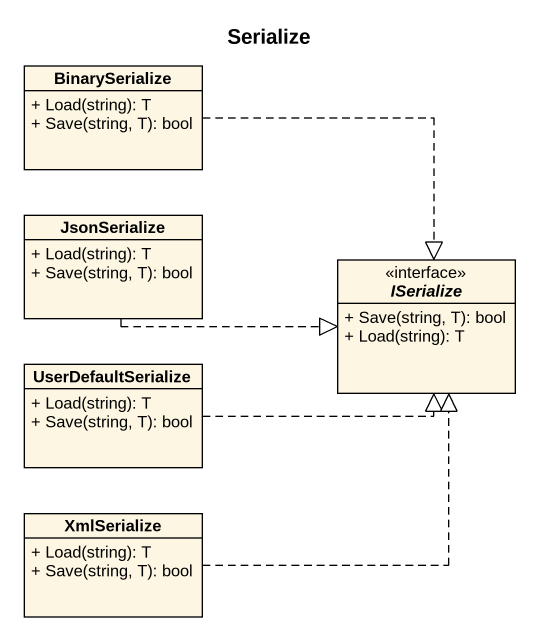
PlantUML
@startuml
title Serialize
hide circle
hide empty members
skinparam classAttributeIconSize 0
class BinarySerialize {
  + Load(string): T
  + Save(string, T): bool
}
class JsonSerialize {
  + Load(string): T
  + Save(string, T): bool
}
interface ISerialize {
  + Save(string, T): bool
  + Load(string): T
}
class UserDefaultSerialize {
  + Load(string): T
  + Save(string, T): bool
}
class XmlSerialize {
  + Load(string): T
  + Save(string, T): bool
}
BinarySerialize ..|> ISerialize
JsonSerialize .right.|> ISerialize
UserDefaultSerialize .right.|> ISerialize
XmlSerialize .up.|> ISerialize
@enduml
